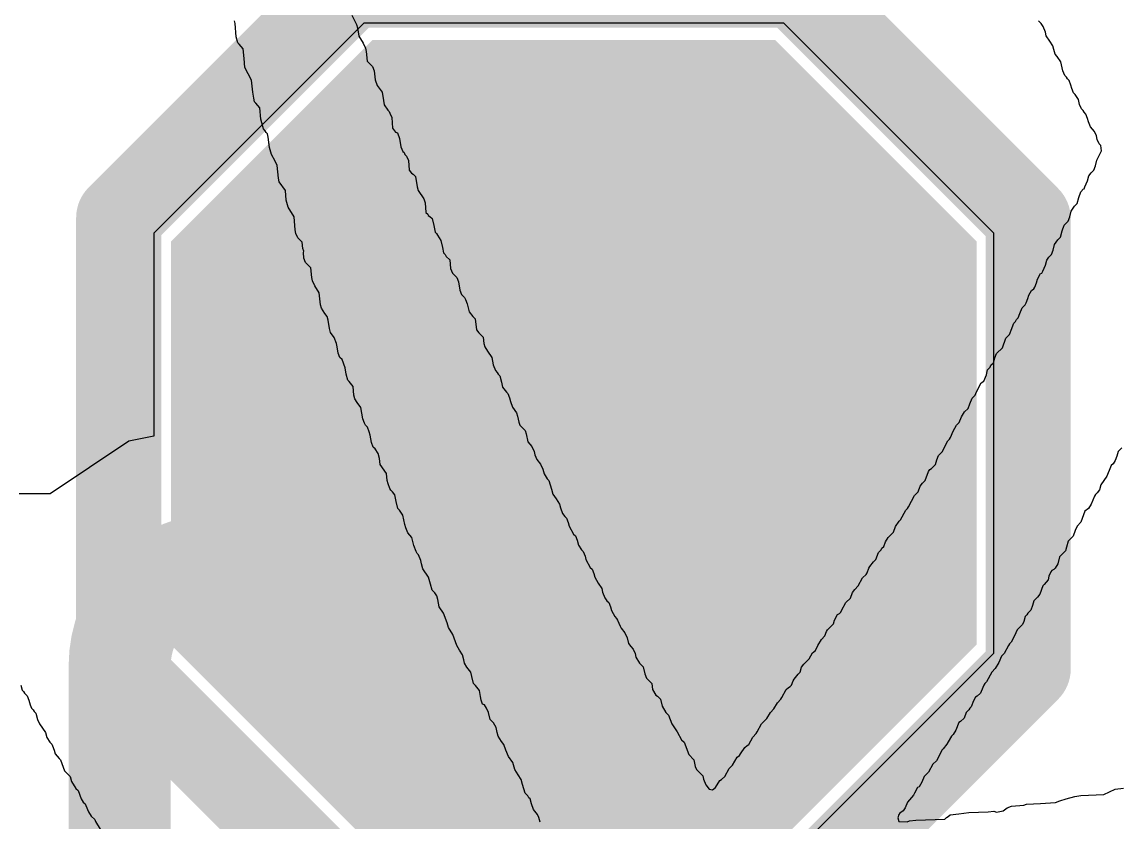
# Model space of a CAD drawing. Header units: inches. Extents: x -0.2 to 17.4, y -0.2 to 2.6.
# Drawn here: x 1.021 to 1.0855, y 0.6477 to 0.6947 of the extents above; entities that cross this region are included whole.
import ezdxf

# ---------------------------------------------------------------- set-up
doc = ezdxf.new("R2010")
doc.units = ezdxf.units.IN
doc.header["$MEASUREMENT"] = 0
for name, color, linetype in [('Bottom Overlay', 54, 'Continuous'), ('Top Layer', 1, 'Continuous'), ('Top Overlay', 2, 'Continuous'), ('Top Paste', 8, 'Continuous'), ('Top Solder', 216, 'Continuous')]:
    doc.layers.add(name, color=color, linetype=linetype)

# ---------------------------------------------------------------- blocks, each defined once
blk = doc.blocks.new('T____________0_5___60')
at = {"layer": 'Top Layer'}
blk.add_hatch(color=1, dxfattribs=at).paths.add_polyline_path([(0.009843, 0.019685), (-0.009843, 0.019685), (-0.019685, 0.009843), (-0.019685, -0.009843), (-0.009843, -0.019685), (0.009843, -0.019685), (0.019685, -0.009843), (0.019685, 0.009843)])
at = {"layer": 'Top Paste'}
blk.add_hatch(color=8, dxfattribs=at).paths.add_polyline_path([(0.009843, 0.019685), (-0.009843, 0.019685), (-0.019685, 0.009843), (-0.019685, -0.009843), (-0.009843, -0.019685), (0.009843, -0.019685), (0.019685, -0.009843), (0.019685, 0.009843)])
at = {"layer": 'Top Solder'}
blk.add_hatch(color=216, dxfattribs=at).paths.add_polyline_path([(0.011843, 0.023685), (-0.011843, 0.023685), (-0.023685, 0.011843), (-0.023685, -0.011843), (-0.011843, -0.023685), (0.011843, -0.023685), (0.023685, -0.011843), (0.023685, 0.011843)])
at = {"layer": 'Top Overlay'}
for points in [[(-0.01321, 0.026752, 0.005, 0.005, 0), (-0.026845, 0.013117, 0.005, 0.005, 0)], [(-0.01321, 0.026752, 0.005, 0.005, 0), (0.013248, 0.026752, 0.005, 0.005, 0)], [(0.013248, 0.026752, 0.005, 0.005, 0), (0.026915, 0.013085, 0.005, 0.005, 0)], [(-0.026845, 0.013117, 0.005, 0.005, 0), (-0.026845, -0.013155, 0.005, 0.005, 0)], [(0.026915, 0.013085, 0.005, 0.005, 0), (0.026915, -0.012986, 0.005, 0.005, 0)], [(-0.026845, -0.013155, 0.005, 0.005, 0), (-0.013283, -0.026717, 0.005, 0.005, 0)], [(0.026915, -0.012986, 0.005, 0.005, 0), (0.013184, -0.026717, 0.005, 0.005, 0)], [(-0.013283, -0.026717, 0.005, 0.005, 0), (0.013184, -0.026717, 0.005, 0.005, 0)]]:
    blk.add_lwpolyline(points, format="xyseb", dxfattribs=at)
for points in [[(-0.01446, 0.026752, 0.0025, 0.0025, 1), (-0.01196, 0.026752, 0.0025, 0.0025, 1)], [(-0.01446, 0.026752, 0.0025, 0.0025, 1), (-0.01196, 0.026752, 0.0025, 0.0025, 1)], [(0.011998, 0.026752, 0.0025, 0.0025, 1), (0.014498, 0.026752, 0.0025, 0.0025, 1)], [(0.011998, 0.026752, 0.0025, 0.0025, 1), (0.014498, 0.026752, 0.0025, 0.0025, 1)], [(-0.028095, 0.013117, 0.0025, 0.0025, 1), (-0.025595, 0.013117, 0.0025, 0.0025, 1)], [(-0.028095, 0.013117, 0.0025, 0.0025, 1), (-0.025595, 0.013117, 0.0025, 0.0025, 1)], [(0.025665, 0.013085, 0.0025, 0.0025, 1), (0.028165, 0.013085, 0.0025, 0.0025, 1)], [(0.025665, 0.013085, 0.0025, 0.0025, 1), (0.028165, 0.013085, 0.0025, 0.0025, 1)], [(-0.028095, -0.013155, 0.0025, 0.0025, 1), (-0.025595, -0.013155, 0.0025, 0.0025, 1)], [(-0.028095, -0.013155, 0.0025, 0.0025, 1), (-0.025595, -0.013155, 0.0025, 0.0025, 1)], [(0.025665, -0.012986, 0.0025, 0.0025, 1), (0.028165, -0.012986, 0.0025, 0.0025, 1)], [(0.025665, -0.012986, 0.0025, 0.0025, 1), (0.028165, -0.012986, 0.0025, 0.0025, 1)], [(-0.014533, -0.026717, 0.0025, 0.0025, 1), (-0.012033, -0.026717, 0.0025, 0.0025, 1)], [(-0.014533, -0.026717, 0.0025, 0.0025, 1), (-0.012033, -0.026717, 0.0025, 0.0025, 1)], [(0.011934, -0.026717, 0.0025, 0.0025, 1), (0.014434, -0.026717, 0.0025, 0.0025, 1)], [(0.011934, -0.026717, 0.0025, 0.0025, 1), (0.014434, -0.026717, 0.0025, 0.0025, 1)]]:
    blk.add_lwpolyline(points, format="xyseb", close=True, dxfattribs=at)

msp = doc.modelspace()

# ---------------------------------------------------------------- linework, layer by layer
at = {"layer": 'Bottom Overlay'}
for p, q in [((1.033562, 0.694658), (1.033511, 0.694813)), ((1.033614, 0.693883), (1.033562, 0.694658)), ((1.040406, 0.695149), (1.04069, 0.694607)), ((1.04069, 0.694607), (1.040741, 0.6944)), ((1.080925, 0.694658), (1.08077, 0.694813)), ((1.081054, 0.694477), (1.080925, 0.694658)), ((1.040741, 0.6944), (1.040819, 0.693909)), ((1.081183, 0.694142), (1.081054, 0.694477)), ((1.081235, 0.693935), (1.081183, 0.694142)), ((1.033717, 0.693522), (1.033614, 0.693883)), ((1.033795, 0.693445), (1.033717, 0.693522)), ((1.034027, 0.69316), (1.033795, 0.693445)), ((1.040819, 0.693909), (1.041077, 0.693496)), ((1.041077, 0.693496), (1.041206, 0.693212)), ((1.081441, 0.693625), (1.081235, 0.693935)), ((1.081622, 0.693341), (1.081441, 0.693625)), ((1.081674, 0.693135), (1.081622, 0.693341)), ((1.034079, 0.692592), (1.034027, 0.69316)), ((1.041206, 0.693212), (1.041258, 0.693005)), ((1.041258, 0.693005), (1.04131, 0.692437)), ((1.081751, 0.692851), (1.081674, 0.693135)), ((1.08188, 0.692721), (1.081751, 0.692851)), ((1.082087, 0.692411), (1.08188, 0.692721)), ((1.03413, 0.692076), (1.034079, 0.692592)), ((1.034518, 0.691327), (1.03413, 0.692076)), ((1.04131, 0.692437), (1.04162, 0.692127)), ((1.04162, 0.692127), (1.041723, 0.691869)), ((1.082216, 0.691869), (1.082087, 0.692411)), ((1.041723, 0.691869), (1.041775, 0.691353)), ((1.082319, 0.691611), (1.082216, 0.691869)), ((1.082423, 0.691508), (1.082319, 0.691611)), ((1.082474, 0.691404), (1.082423, 0.691508)), ((1.082577, 0.691301), (1.082474, 0.691404)), ((1.034595, 0.69063), (1.034518, 0.691327)), ((1.041775, 0.691353), (1.041904, 0.691017)), ((1.041904, 0.691017), (1.042188, 0.69063)), ((1.082681, 0.691043), (1.082577, 0.691301)), ((1.082732, 0.690836), (1.082681, 0.691043)), ((1.082836, 0.690578), (1.082732, 0.690836)), ((1.034647, 0.690268), (1.034595, 0.69063)), ((1.034699, 0.690061), (1.034647, 0.690268)), ((1.042188, 0.69063), (1.042265, 0.690139)), ((1.042265, 0.690139), (1.042317, 0.689881)), ((1.082939, 0.690475), (1.082836, 0.690578)), ((1.08312, 0.690191), (1.082939, 0.690475)), ((1.083197, 0.689906), (1.08312, 0.690191)), ((1.034776, 0.689984), (1.034699, 0.690061)), ((1.035008, 0.6897), (1.034776, 0.689984)), ((1.03506, 0.689028), (1.035008, 0.6897)), ((1.042317, 0.689881), (1.042523, 0.689571)), ((1.042523, 0.689571), (1.042601, 0.689493)), ((1.042601, 0.689493), (1.042653, 0.68939)), ((1.083301, 0.689648), (1.083197, 0.689906)), ((1.083404, 0.689545), (1.083301, 0.689648)), ((1.083455, 0.689442), (1.083404, 0.689545)), ((1.035112, 0.688822), (1.03506, 0.689028)), ((1.035215, 0.68846), (1.035112, 0.688822)), ((1.042653, 0.68939), (1.042756, 0.689132)), ((1.042756, 0.689132), (1.042808, 0.688512)), ((1.083559, 0.689338), (1.083455, 0.689442)), ((1.083662, 0.68908), (1.083559, 0.689338)), ((1.083714, 0.688874), (1.083662, 0.68908)), ((1.083843, 0.688589), (1.083714, 0.688874)), ((1.035318, 0.688357), (1.035215, 0.68846)), ((1.03537, 0.688254), (1.035318, 0.688357)), ((1.035448, 0.688176), (1.03537, 0.688254)), ((1.035499, 0.68797), (1.035448, 0.688176)), ((1.042808, 0.688512), (1.042988, 0.68828)), ((1.042988, 0.68828), (1.043092, 0.688228)), ((1.043092, 0.688228), (1.043221, 0.687892)), ((1.084075, 0.688305), (1.083843, 0.688589)), ((1.084179, 0.688047), (1.084075, 0.688305)), ((1.035577, 0.687376), (1.035499, 0.68797)), ((1.043221, 0.687892), (1.043298, 0.687401)), ((1.08423, 0.68784), (1.084179, 0.688047)), ((1.084334, 0.687582), (1.08423, 0.68784)), ((1.084437, 0.687479), (1.084334, 0.687582)), ((1.03568, 0.686963), (1.035577, 0.687376)), ((1.035912, 0.686575), (1.03568, 0.686963)), ((1.043298, 0.687401), (1.043402, 0.687143)), ((1.043402, 0.687143), (1.043479, 0.687066)), ((1.043479, 0.687066), (1.043531, 0.686963)), ((1.043531, 0.686963), (1.043634, 0.686859)), ((1.084204, 0.686627), (1.084488, 0.687169)), ((1.084488, 0.687169), (1.084437, 0.687479)), ((1.036016, 0.686317), (1.035912, 0.686575)), ((1.036093, 0.685568), (1.036016, 0.686317)), ((1.043634, 0.686859), (1.043737, 0.686601)), ((1.043737, 0.686601), (1.043789, 0.686033)), ((1.084024, 0.686033), (1.084127, 0.686291)), ((1.084127, 0.686291), (1.084204, 0.686627)), ((1.043789, 0.686033), (1.043918, 0.685852)), ((1.043918, 0.685852), (1.044021, 0.6858)), ((1.044021, 0.6858), (1.04415, 0.685671)), ((1.04415, 0.685671), (1.044254, 0.685052)), ((1.083662, 0.685413), (1.08374, 0.685697)), ((1.08374, 0.685697), (1.083869, 0.685878)), ((1.083869, 0.685878), (1.084024, 0.686033)), ((1.036145, 0.685361), (1.036093, 0.685568)), ((1.036506, 0.684845), (1.036145, 0.685361)), ((1.044254, 0.685052), (1.044305, 0.684845)), ((1.083378, 0.684922), (1.083455, 0.684948)), ((1.083455, 0.684948), (1.083507, 0.685052)), ((1.083507, 0.685052), (1.083662, 0.685413)), ((1.036558, 0.684277), (1.036506, 0.684845)), ((1.044305, 0.684845), (1.044641, 0.684354)), ((1.044641, 0.684354), (1.044719, 0.684122)), ((1.083042, 0.68407), (1.083146, 0.684432)), ((1.083146, 0.684432), (1.083275, 0.684767)), ((1.083275, 0.684767), (1.083352, 0.684845)), ((1.083352, 0.684845), (1.083378, 0.684922)), ((1.036661, 0.683863), (1.036558, 0.684277)), ((1.037023, 0.683295), (1.036661, 0.683863)), ((1.044719, 0.684122), (1.04477, 0.683554)), ((1.082707, 0.683631), (1.082887, 0.683915)), ((1.082887, 0.683915), (1.083042, 0.68407)), ((1.037074, 0.682521), (1.037023, 0.683295)), ((1.04477, 0.683554), (1.044874, 0.68345)), ((1.044874, 0.68345), (1.044899, 0.683373)), ((1.044899, 0.683373), (1.045003, 0.683321)), ((1.045003, 0.683321), (1.045132, 0.683192)), ((1.045132, 0.683192), (1.045235, 0.682779)), ((1.082293, 0.682805), (1.082526, 0.683037)), ((1.082526, 0.683037), (1.082629, 0.683295)), ((1.082629, 0.683295), (1.082707, 0.683631)), ((1.037126, 0.682314), (1.037074, 0.682521)), ((1.045235, 0.682779), (1.045313, 0.682392)), ((1.045313, 0.682392), (1.04539, 0.682314)), ((1.082061, 0.682107), (1.082164, 0.682469)), ((1.082164, 0.682469), (1.082293, 0.682805)), ((1.037229, 0.682056), (1.037126, 0.682314)), ((1.037488, 0.681797), (1.037229, 0.682056)), ((1.037539, 0.681436), (1.037488, 0.681797)), ((1.04539, 0.682314), (1.045442, 0.682211)), ((1.045442, 0.682211), (1.045648, 0.681901)), ((1.045648, 0.681901), (1.045751, 0.681488)), ((1.081725, 0.681668), (1.081906, 0.681952)), ((1.081906, 0.681952), (1.082061, 0.682107)), ((1.037591, 0.681281), (1.037539, 0.681436)), ((1.037565, 0.681204), (1.037591, 0.681281)), ((1.037591, 0.680868), (1.037565, 0.681204)), ((1.045751, 0.681488), (1.045803, 0.681178)), ((1.045803, 0.681178), (1.045907, 0.681075)), ((1.045907, 0.681075), (1.045958, 0.680971)), ((1.08139, 0.68092), (1.081544, 0.681075)), ((1.081544, 0.681075), (1.081648, 0.681333)), ((1.081648, 0.681333), (1.081725, 0.681668)), ((1.037694, 0.68061), (1.037591, 0.680868)), ((1.038004, 0.6803), (1.037694, 0.68061)), ((1.045958, 0.680971), (1.046165, 0.680765)), ((1.046165, 0.680765), (1.046216, 0.680248)), ((1.081028, 0.680093), (1.081183, 0.680455)), ((1.081183, 0.680455), (1.08126, 0.680739)), ((1.08126, 0.680739), (1.08139, 0.68092)), ((1.038056, 0.679732), (1.038004, 0.6803)), ((1.046216, 0.680248), (1.04632, 0.67999)), ((1.04632, 0.67999), (1.046578, 0.679732)), ((1.080718, 0.679628), (1.080899, 0.679964)), ((1.080899, 0.679964), (1.080976, 0.67999)), ((1.080976, 0.67999), (1.081028, 0.680093)), ((1.038107, 0.679525), (1.038056, 0.679732)), ((1.038237, 0.679241), (1.038107, 0.679525)), ((1.038495, 0.678828), (1.038237, 0.679241)), ((1.046578, 0.679732), (1.046681, 0.679473)), ((1.046681, 0.679473), (1.046759, 0.678983)), ((1.080512, 0.67906), (1.080563, 0.679163)), ((1.080563, 0.679163), (1.080666, 0.679422)), ((1.080666, 0.679422), (1.080718, 0.679628)), ((1.038572, 0.67813), (1.038495, 0.678828)), ((1.046759, 0.678983), (1.046862, 0.678724)), ((1.046862, 0.678724), (1.047043, 0.678544)), ((1.047043, 0.678544), (1.047094, 0.67844)), ((1.080047, 0.678234), (1.08015, 0.678492)), ((1.08015, 0.678492), (1.080202, 0.678699)), ((1.080202, 0.678699), (1.080357, 0.678957)), ((1.080357, 0.678957), (1.080512, 0.67906)), ((1.038624, 0.677924), (1.038572, 0.67813)), ((1.03883, 0.677614), (1.038624, 0.677924)), ((1.047094, 0.67844), (1.047198, 0.678182)), ((1.047198, 0.678182), (1.047301, 0.677717)), ((1.079685, 0.677614), (1.079814, 0.67795)), ((1.079814, 0.67795), (1.079995, 0.67813)), ((1.079995, 0.67813), (1.080047, 0.678234)), ((1.03896, 0.677433), (1.03883, 0.677614)), ((1.039011, 0.677227), (1.03896, 0.677433)), ((1.039089, 0.676736), (1.039011, 0.677227)), ((1.047301, 0.677717), (1.047533, 0.677433)), ((1.047533, 0.677433), (1.047663, 0.677304)), ((1.047663, 0.677304), (1.04774, 0.676658)), ((1.079427, 0.677149), (1.079479, 0.677252)), ((1.079479, 0.677252), (1.079582, 0.677356)), ((1.079582, 0.677356), (1.079685, 0.677614)), ((1.039166, 0.676504), (1.039089, 0.676736)), ((1.04774, 0.676658), (1.047869, 0.676478)), ((1.079117, 0.676478), (1.079169, 0.676633)), ((1.079169, 0.676633), (1.079324, 0.677046)), ((1.079324, 0.677046), (1.079427, 0.677149)), ((1.039373, 0.676194), (1.039166, 0.676504)), ((1.039502, 0.675858), (1.039373, 0.676194)), ((1.047869, 0.676478), (1.048127, 0.676219)), ((1.048127, 0.676219), (1.048179, 0.675858)), ((1.078652, 0.6756), (1.078859, 0.676168)), ((1.078859, 0.676168), (1.079065, 0.676374)), ((1.079065, 0.676374), (1.079117, 0.676478)), ((1.039554, 0.675651), (1.039502, 0.675858)), ((1.039605, 0.67529), (1.039554, 0.675651)), ((1.039709, 0.675032), (1.039605, 0.67529)), ((1.048179, 0.675858), (1.048231, 0.675651)), ((1.048231, 0.675651), (1.048386, 0.675393)), ((1.048386, 0.675393), (1.048644, 0.675032)), ((1.078213, 0.675006), (1.078316, 0.675264)), ((1.078316, 0.675264), (1.078652, 0.6756)), ((1.039838, 0.674902), (1.039709, 0.675032)), ((1.040018, 0.674412), (1.039838, 0.674902)), ((1.048644, 0.675032), (1.048721, 0.674593)), ((1.077981, 0.674567), (1.078136, 0.674722)), ((1.078136, 0.674722), (1.078213, 0.675006)), ((1.04007, 0.67405), (1.040018, 0.674412)), ((1.040173, 0.673689), (1.04007, 0.67405)), ((1.048721, 0.674593), (1.04885, 0.674257)), ((1.04885, 0.674257), (1.048954, 0.674153)), ((1.048954, 0.674153), (1.049005, 0.67405)), ((1.049005, 0.67405), (1.049109, 0.673947)), ((1.077568, 0.673637), (1.077722, 0.673998)), ((1.077722, 0.673998), (1.077774, 0.674308)), ((1.077774, 0.674308), (1.077929, 0.674463)), ((1.077929, 0.674463), (1.077981, 0.674567)), ((1.040251, 0.673611), (1.040173, 0.673689)), ((1.040483, 0.673327), (1.040251, 0.673611)), ((1.040535, 0.672811), (1.040483, 0.673327)), ((1.049109, 0.673947), (1.049212, 0.673585)), ((1.049212, 0.673585), (1.049264, 0.673275)), ((1.077206, 0.673172), (1.077413, 0.673534)), ((1.077413, 0.673534), (1.077568, 0.673637)), ((1.040587, 0.672604), (1.040535, 0.672811)), ((1.049264, 0.673275), (1.049496, 0.672991)), ((1.049496, 0.672991), (1.049574, 0.672914)), ((1.049574, 0.672914), (1.049677, 0.672656)), ((1.07687, 0.67263), (1.077051, 0.672811)), ((1.077051, 0.672811), (1.077103, 0.672914)), ((1.077103, 0.672914), (1.077206, 0.673172)), ((1.040716, 0.672372), (1.040587, 0.672604)), ((1.040948, 0.672087), (1.040716, 0.672372)), ((1.041051, 0.671416), (1.040948, 0.672087)), ((1.049677, 0.672656), (1.049729, 0.672449)), ((1.049729, 0.672449), (1.049858, 0.672113)), ((1.049858, 0.672113), (1.05009, 0.671778)), ((1.076431, 0.671829), (1.076638, 0.672036)), ((1.076638, 0.672036), (1.076741, 0.672294)), ((1.076741, 0.672294), (1.07687, 0.67263)), ((1.041155, 0.671158), (1.041051, 0.671416)), ((1.05009, 0.671778), (1.050142, 0.671571)), ((1.050142, 0.671571), (1.050219, 0.671235)), ((1.076121, 0.671209), (1.07625, 0.671545)), ((1.07625, 0.671545), (1.076431, 0.671829)), ((1.041206, 0.671054), (1.041155, 0.671158)), ((1.041335, 0.670925), (1.041206, 0.671054)), ((1.041439, 0.670667), (1.041335, 0.670925)), ((1.050219, 0.671235), (1.050297, 0.671054)), ((1.050297, 0.671054), (1.050607, 0.670745)), ((1.050607, 0.670745), (1.050658, 0.670538)), ((1.07576, 0.670693), (1.075966, 0.671054)), ((1.075966, 0.671054), (1.076121, 0.671209)), ((1.041491, 0.670461), (1.041439, 0.670667)), ((1.041568, 0.670022), (1.041491, 0.670461)), ((1.050658, 0.670538), (1.050761, 0.670073)), ((1.075243, 0.669763), (1.07545, 0.670125)), ((1.07545, 0.670125), (1.075553, 0.670228)), ((1.075553, 0.670228), (1.075605, 0.670331)), ((1.075605, 0.670331), (1.07576, 0.670693)), ((1.041671, 0.669763), (1.041568, 0.670022)), ((1.041775, 0.66966), (1.041671, 0.669763)), ((1.041955, 0.669376), (1.041775, 0.66966)), ((1.050761, 0.670073), (1.050994, 0.669789)), ((1.050994, 0.669789), (1.051123, 0.669505)), ((1.051123, 0.669505), (1.051175, 0.669298)), ((1.074908, 0.669273), (1.07514, 0.669505)), ((1.07514, 0.669505), (1.075243, 0.669763)), ((1.08547, 0.669505), (1.085392, 0.669221)), ((1.085676, 0.669712), (1.08547, 0.669505)), ((1.042033, 0.669092), (1.041955, 0.669376)), ((1.042084, 0.66873), (1.042033, 0.669092)), ((1.051175, 0.669298), (1.051278, 0.66904)), ((1.051278, 0.66904), (1.05151, 0.668756)), ((1.074727, 0.66873), (1.074804, 0.669014)), ((1.074804, 0.669014), (1.074908, 0.669273)), ((1.085289, 0.668963), (1.08516, 0.668782)), ((1.085392, 0.669221), (1.085289, 0.668963)), ((1.042446, 0.668214), (1.042084, 0.66873)), ((1.042498, 0.667801), (1.042446, 0.668214)), ((1.05151, 0.668756), (1.05164, 0.668472)), ((1.05164, 0.668472), (1.051717, 0.668188)), ((1.051717, 0.668188), (1.051898, 0.667904)), ((1.074107, 0.667801), (1.074314, 0.668317)), ((1.074314, 0.668317), (1.074391, 0.668446)), ((1.074391, 0.668446), (1.074494, 0.668498)), ((1.074494, 0.668498), (1.074727, 0.66873)), ((1.085005, 0.668575), (1.084798, 0.668059)), ((1.085057, 0.668679), (1.085005, 0.668575)), ((1.08516, 0.668782), (1.085057, 0.668679)), ((1.042549, 0.667594), (1.042498, 0.667801)), ((1.042653, 0.667336), (1.042549, 0.667594)), ((1.051898, 0.667904), (1.052001, 0.667801)), ((1.052001, 0.667801), (1.052156, 0.667284)), ((1.073823, 0.667465), (1.073952, 0.667646)), ((1.073952, 0.667646), (1.074107, 0.667801)), ((1.084437, 0.667542), (1.084359, 0.667258)), ((1.084798, 0.668059), (1.084437, 0.667542)), ((1.042704, 0.667232), (1.042653, 0.667336)), ((1.042808, 0.667129), (1.042704, 0.667232)), ((1.042937, 0.666948), (1.042808, 0.667129)), ((1.043014, 0.666561), (1.042937, 0.666948)), ((1.052156, 0.667284), (1.052234, 0.667)), ((1.052234, 0.667), (1.052414, 0.666716)), ((1.073126, 0.666251), (1.073487, 0.666922)), ((1.073487, 0.666922), (1.073694, 0.667129)), ((1.073694, 0.667129), (1.073823, 0.667465)), ((1.084127, 0.666974), (1.084075, 0.666871)), ((1.08423, 0.667077), (1.084127, 0.666974)), ((1.084359, 0.667258), (1.08423, 0.667077)), ((1.043117, 0.666148), (1.043014, 0.666561)), ((1.052414, 0.666716), (1.052621, 0.666406)), ((1.052621, 0.666406), (1.052672, 0.666199)), ((1.073074, 0.666148), (1.073126, 0.666251)), ((1.083869, 0.666406), (1.083714, 0.666148)), ((1.084075, 0.666871), (1.083869, 0.666406)), ((1.043221, 0.666045), (1.043117, 0.666148)), ((1.043402, 0.66576), (1.043221, 0.666045)), ((1.043531, 0.665218), (1.043402, 0.66576)), ((1.052672, 0.666199), (1.052802, 0.665864)), ((1.052802, 0.665864), (1.052931, 0.665683)), ((1.052931, 0.665683), (1.053034, 0.66558)), ((1.072661, 0.665476), (1.072971, 0.666045)), ((1.072971, 0.666045), (1.073074, 0.666148)), ((1.083507, 0.665993), (1.083275, 0.665347)), ((1.083714, 0.666148), (1.083507, 0.665993)), ((1.043582, 0.665011), (1.043531, 0.665218)), ((1.043711, 0.664727), (1.043582, 0.665011)), ((1.053034, 0.66558), (1.053137, 0.665321)), ((1.053137, 0.665321), (1.053189, 0.665115)), ((1.053189, 0.665115), (1.053447, 0.66465)), ((1.072248, 0.664753), (1.072377, 0.665089)), ((1.072377, 0.665089), (1.072583, 0.665399)), ((1.072583, 0.665399), (1.072661, 0.665476)), ((1.083042, 0.665115), (1.082939, 0.664857)), ((1.083275, 0.665347), (1.083042, 0.665115)), ((1.043944, 0.664443), (1.043711, 0.664727)), ((1.044047, 0.663979), (1.043944, 0.664443)), ((1.053447, 0.66465), (1.053551, 0.664547)), ((1.053551, 0.664547), (1.053654, 0.664288)), ((1.071783, 0.664185), (1.071938, 0.664443)), ((1.071938, 0.664443), (1.072248, 0.664753)), ((1.08281, 0.664521), (1.082526, 0.664237)), ((1.082939, 0.664857), (1.08281, 0.664521)), ((1.044202, 0.663617), (1.044047, 0.663979)), ((1.053654, 0.664288), (1.053731, 0.664004)), ((1.053731, 0.664004), (1.053912, 0.66372)), ((1.053912, 0.66372), (1.054015, 0.663617)), ((1.07137, 0.663565), (1.071524, 0.66372)), ((1.071524, 0.66372), (1.071576, 0.663824)), ((1.071576, 0.663824), (1.071679, 0.663927)), ((1.071679, 0.663927), (1.071783, 0.664185)), ((1.082371, 0.663669), (1.082009, 0.663307)), ((1.082423, 0.663875), (1.082371, 0.663669)), ((1.082526, 0.664237), (1.082423, 0.663875)), ((1.044254, 0.663514), (1.044202, 0.663617)), ((1.044331, 0.663436), (1.044254, 0.663514)), ((1.04446, 0.6631), (1.044331, 0.663436)), ((1.044512, 0.662894), (1.04446, 0.6631)), ((1.054015, 0.663617), (1.054119, 0.663359)), ((1.054119, 0.663359), (1.05417, 0.663152)), ((1.05417, 0.663152), (1.054429, 0.662687)), ((1.070853, 0.662739), (1.071085, 0.663023)), ((1.071085, 0.663023), (1.071215, 0.663152)), ((1.071215, 0.663152), (1.07137, 0.663565)), ((1.082009, 0.663307), (1.081906, 0.662894)), ((1.044589, 0.66261), (1.044512, 0.662894)), ((1.044925, 0.662119), (1.044589, 0.66261)), ((1.054429, 0.662687), (1.054532, 0.662584)), ((1.054532, 0.662584), (1.054635, 0.662326)), ((1.070647, 0.662274), (1.070698, 0.662377)), ((1.070698, 0.662377), (1.070801, 0.662636)), ((1.070801, 0.662636), (1.070853, 0.662739)), ((1.081493, 0.662429), (1.08139, 0.662171)), ((1.08157, 0.662506), (1.081493, 0.662429)), ((1.081674, 0.662558), (1.08157, 0.662506)), ((1.081751, 0.662636), (1.081674, 0.662558)), ((1.081906, 0.662894), (1.081751, 0.662636)), ((1.045028, 0.661706), (1.044925, 0.662119)), ((1.054635, 0.662326), (1.054687, 0.662119)), ((1.054687, 0.662119), (1.054893, 0.661758)), ((1.054893, 0.661758), (1.0551, 0.661448)), ((1.070182, 0.661603), (1.07044, 0.662068)), ((1.07044, 0.662068), (1.070647, 0.662274)), ((1.081338, 0.661964), (1.081106, 0.66168)), ((1.08139, 0.662171), (1.081338, 0.661964)), ((1.045132, 0.661344), (1.045028, 0.661706)), ((1.045287, 0.661189), (1.045132, 0.661344)), ((1.045416, 0.661009), (1.045287, 0.661189)), ((1.0551, 0.661448), (1.055152, 0.661241)), ((1.055152, 0.661241), (1.055281, 0.660905)), ((1.069717, 0.66088), (1.069846, 0.661215)), ((1.069846, 0.661215), (1.069975, 0.661396)), ((1.069975, 0.661396), (1.070182, 0.661603)), ((1.080847, 0.661112), (1.080718, 0.660931)), ((1.081028, 0.661603), (1.080847, 0.661112)), ((1.081106, 0.66168), (1.081028, 0.661603)), ((1.045467, 0.660802), (1.045416, 0.661009)), ((1.045545, 0.660363), (1.045467, 0.660802)), ((1.055281, 0.660905), (1.05541, 0.660725)), ((1.05541, 0.660725), (1.055513, 0.660621)), ((1.055513, 0.660621), (1.055616, 0.660363)), ((1.0692, 0.660157), (1.069459, 0.660621)), ((1.069459, 0.660621), (1.069717, 0.66088)), ((1.080434, 0.660441), (1.080331, 0.660182)), ((1.080512, 0.660725), (1.080434, 0.660441)), ((1.080718, 0.660931), (1.080512, 0.660725)), ((1.045803, 0.660002), (1.045545, 0.660363)), ((1.04601, 0.659433), (1.045803, 0.660002)), ((1.055616, 0.660363), (1.055668, 0.660157)), ((1.055668, 0.660157), (1.055875, 0.659795)), ((1.055875, 0.659795), (1.055978, 0.659692)), ((1.068787, 0.659588), (1.068968, 0.659924)), ((1.068968, 0.659924), (1.069071, 0.659976)), ((1.069071, 0.659976), (1.069149, 0.660053)), ((1.069149, 0.660053), (1.0692, 0.660157)), ((1.079995, 0.659795), (1.079918, 0.659511)), ((1.080098, 0.659898), (1.079995, 0.659795)), ((1.08015, 0.660002), (1.080098, 0.659898)), ((1.080331, 0.660182), (1.08015, 0.660002)), ((1.046087, 0.659149), (1.04601, 0.659433)), ((1.046345, 0.658736), (1.046087, 0.659149)), ((1.055978, 0.659692), (1.05603, 0.659588)), ((1.05603, 0.659588), (1.056185, 0.659227)), ((1.056185, 0.659227), (1.056236, 0.659123)), ((1.068374, 0.65902), (1.068736, 0.659382)), ((1.068736, 0.659382), (1.068787, 0.659588)), ((1.07984, 0.65933), (1.07953, 0.65902)), ((1.079918, 0.659511), (1.07984, 0.65933)), ((1.046578, 0.658091), (1.046345, 0.658736)), ((1.056236, 0.659123), (1.056469, 0.658839)), ((1.056469, 0.658839), (1.056598, 0.658555)), ((1.056598, 0.658555), (1.056675, 0.65822)), ((1.068012, 0.658452), (1.068219, 0.658659)), ((1.068219, 0.658659), (1.068322, 0.658917)), ((1.068322, 0.658917), (1.068374, 0.65902)), ((1.079375, 0.658659), (1.079169, 0.658297)), ((1.07953, 0.65902), (1.079375, 0.658659)), ((1.046733, 0.657832), (1.046578, 0.658091)), ((1.056675, 0.65822), (1.056804, 0.658039)), ((1.056804, 0.658039), (1.056959, 0.657884)), ((1.056959, 0.657884), (1.057063, 0.657626)), ((1.067677, 0.657806), (1.067806, 0.658091)), ((1.067806, 0.658091), (1.068012, 0.658452)), ((1.079014, 0.658091), (1.078755, 0.657626)), ((1.079065, 0.658194), (1.079014, 0.658091)), ((1.079169, 0.658297), (1.079065, 0.658194)), ((1.046914, 0.657548), (1.046733, 0.657832)), ((1.046991, 0.657264), (1.046914, 0.657548)), ((1.047043, 0.657057), (1.046991, 0.657264)), ((1.057063, 0.657626), (1.057114, 0.657419)), ((1.057114, 0.657419), (1.057321, 0.657057)), ((1.066979, 0.657006), (1.067289, 0.657316)), ((1.067289, 0.657316), (1.067496, 0.657677)), ((1.067496, 0.657677), (1.067677, 0.657806)), ((1.078601, 0.657471), (1.078445, 0.657109)), ((1.078755, 0.657626), (1.078601, 0.657471)), ((1.047172, 0.656825), (1.047043, 0.657057)), ((1.047404, 0.656541), (1.047172, 0.656825)), ((1.057321, 0.657057), (1.057528, 0.656851)), ((1.057528, 0.656851), (1.057631, 0.656438)), ((1.066773, 0.656541), (1.06685, 0.656825)), ((1.06685, 0.656825), (1.066979, 0.657006)), ((1.078239, 0.656748), (1.078032, 0.656541)), ((1.078445, 0.657109), (1.078239, 0.656748)), ((1.047456, 0.656283), (1.047404, 0.656541)), ((1.047559, 0.65587), (1.047456, 0.656283)), ((1.057631, 0.656438), (1.057734, 0.65618)), ((1.057734, 0.65618), (1.058044, 0.65587)), ((1.066256, 0.655766), (1.06636, 0.656025)), ((1.06636, 0.656025), (1.066411, 0.656128)), ((1.066411, 0.656128), (1.066644, 0.656412)), ((1.066644, 0.656412), (1.066773, 0.656541)), ((1.077722, 0.655973), (1.077619, 0.65587)), ((1.078032, 0.656541), (1.077722, 0.655973)), ((1.02096, 0.655766), (1.021037, 0.655482)), ((1.021037, 0.655482), (1.021115, 0.655405)), ((1.021115, 0.655405), (1.021167, 0.655301)), ((1.021167, 0.655301), (1.021321, 0.655146)), ((1.047688, 0.65574), (1.047559, 0.65587)), ((1.047921, 0.655456), (1.047688, 0.65574)), ((1.047972, 0.655095), (1.047921, 0.655456)), ((1.058044, 0.65587), (1.058096, 0.655508)), ((1.058096, 0.655508), (1.058277, 0.655172)), ((1.065688, 0.655043), (1.065946, 0.655508)), ((1.065946, 0.655508), (1.066075, 0.655637)), ((1.066075, 0.655637), (1.066179, 0.655689)), ((1.066179, 0.655689), (1.066256, 0.655766)), ((1.077361, 0.655301), (1.07718, 0.655121)), ((1.077413, 0.655405), (1.077361, 0.655301)), ((1.077568, 0.655766), (1.077413, 0.655405)), ((1.077619, 0.65587), (1.077568, 0.655766)), ((1.021321, 0.655146), (1.021425, 0.654888)), ((1.021425, 0.654888), (1.021502, 0.654604)), ((1.048024, 0.654888), (1.047972, 0.655095)), ((1.048102, 0.654656), (1.048024, 0.654888)), ((1.048205, 0.654604), (1.048102, 0.654656)), ((1.058277, 0.655172), (1.05838, 0.655121)), ((1.05838, 0.655121), (1.058561, 0.65494)), ((1.058561, 0.65494), (1.058664, 0.654527)), ((1.065223, 0.654372), (1.06543, 0.654733)), ((1.06543, 0.654733), (1.065637, 0.65494)), ((1.065637, 0.65494), (1.065688, 0.655043)), ((1.076948, 0.654837), (1.076819, 0.654501)), ((1.077077, 0.655069), (1.076948, 0.654837)), ((1.07718, 0.655121), (1.077077, 0.655069)), ((1.021502, 0.654604), (1.02158, 0.654423)), ((1.02158, 0.654423), (1.021683, 0.65432)), ((1.021683, 0.65432), (1.021735, 0.654217)), ((1.021735, 0.654217), (1.021838, 0.654114)), ((1.021838, 0.654114), (1.021941, 0.653752)), ((1.048334, 0.654423), (1.048205, 0.654604)), ((1.048437, 0.654165), (1.048334, 0.654423)), ((1.048541, 0.653752), (1.048437, 0.654165)), ((1.058664, 0.654527), (1.058871, 0.654165)), ((1.058871, 0.654165), (1.059025, 0.65401)), ((1.059025, 0.65401), (1.059232, 0.653494)), ((1.06481, 0.653804), (1.065017, 0.654165)), ((1.065017, 0.654165), (1.065223, 0.654372)), ((1.076534, 0.654165), (1.076405, 0.653829)), ((1.07669, 0.65432), (1.076534, 0.654165)), ((1.076741, 0.654423), (1.07669, 0.65432)), ((1.076819, 0.654501), (1.076741, 0.654423)), ((1.021941, 0.653752), (1.022045, 0.653494)), ((1.022045, 0.653494), (1.022406, 0.652977)), ((1.048747, 0.653545), (1.048541, 0.653752)), ((1.048902, 0.653287), (1.048747, 0.653545)), ((1.059232, 0.653494), (1.059542, 0.653029)), ((1.064242, 0.653029), (1.0645, 0.653494)), ((1.0645, 0.653494), (1.06481, 0.653804)), ((1.076096, 0.653571), (1.075915, 0.653132)), ((1.076199, 0.653623), (1.076096, 0.653571)), ((1.076405, 0.653829), (1.076199, 0.653623)), ((1.022406, 0.652977), (1.022484, 0.652693)), ((1.022484, 0.652693), (1.022664, 0.652409)), ((1.048954, 0.652977), (1.048902, 0.653287)), ((1.049005, 0.652771), (1.048954, 0.652977)), ((1.049212, 0.652461), (1.049005, 0.652771)), ((1.059542, 0.653029), (1.0598, 0.652564)), ((1.063751, 0.65228), (1.063984, 0.652719)), ((1.063984, 0.652719), (1.06419, 0.652926)), ((1.06419, 0.652926), (1.064242, 0.653029)), ((1.075657, 0.652771), (1.075605, 0.652667)), ((1.07576, 0.652874), (1.075657, 0.652771)), ((1.075915, 0.653132), (1.07576, 0.652874)), ((1.022664, 0.652409), (1.022768, 0.652306)), ((1.022768, 0.652306), (1.022819, 0.652203)), ((1.022819, 0.652203), (1.022922, 0.651944)), ((1.049341, 0.65228), (1.049212, 0.652461)), ((1.04947, 0.651944), (1.049341, 0.65228)), ((1.0598, 0.652564), (1.059955, 0.652409)), ((1.059955, 0.652409), (1.060213, 0.651686)), ((1.063261, 0.651738), (1.063519, 0.652099)), ((1.063519, 0.652099), (1.063648, 0.652228)), ((1.063648, 0.652228), (1.063751, 0.65228)), ((1.075398, 0.652306), (1.075166, 0.652022)), ((1.075605, 0.652667), (1.075398, 0.652306)), ((1.022922, 0.651944), (1.022974, 0.651738)), ((1.022974, 0.651738), (1.023207, 0.651454)), ((1.023207, 0.651454), (1.023284, 0.651376)), ((1.049625, 0.651583), (1.04947, 0.651944)), ((1.049883, 0.651221), (1.049625, 0.651583)), ((1.060213, 0.651686), (1.060523, 0.651376)), ((1.062796, 0.651066), (1.063054, 0.651531)), ((1.063054, 0.651531), (1.063209, 0.651634)), ((1.063209, 0.651634), (1.063261, 0.651738)), ((1.074985, 0.651686), (1.074778, 0.651324)), ((1.075088, 0.651944), (1.074985, 0.651686)), ((1.075166, 0.652022), (1.075088, 0.651944)), ((1.023284, 0.651376), (1.023516, 0.65073)), ((1.049987, 0.650808), (1.049883, 0.651221)), ((1.050193, 0.650498), (1.049987, 0.650808)), ((1.060523, 0.651376), (1.060601, 0.650989)), ((1.060601, 0.650989), (1.060678, 0.650808)), ((1.060678, 0.650808), (1.06104, 0.650446)), ((1.062331, 0.650395), (1.062589, 0.65086)), ((1.062589, 0.65086), (1.062796, 0.651066)), ((1.074572, 0.651118), (1.074314, 0.650653)), ((1.074778, 0.651324), (1.074572, 0.651118)), ((1.023516, 0.65073), (1.023852, 0.650395)), ((1.023852, 0.650395), (1.02393, 0.650111)), ((1.02393, 0.650111), (1.024188, 0.649698)), ((1.050374, 0.650214), (1.050193, 0.650498)), ((1.050452, 0.64993), (1.050374, 0.650214)), ((1.06104, 0.650446), (1.061091, 0.65024)), ((1.061091, 0.65024), (1.06122, 0.649904)), ((1.061789, 0.649749), (1.062047, 0.650162)), ((1.062047, 0.650162), (1.06215, 0.650214)), ((1.06215, 0.650214), (1.062331, 0.650395)), ((1.074055, 0.650395), (1.073926, 0.650059)), ((1.074314, 0.650653), (1.074055, 0.650395)), ((1.024188, 0.649698), (1.024317, 0.649568)), ((1.024317, 0.649568), (1.024498, 0.649078)), ((1.050607, 0.649413), (1.050452, 0.64993)), ((1.06122, 0.649904), (1.061427, 0.649646)), ((1.061427, 0.649646), (1.061608, 0.64962)), ((1.061608, 0.64962), (1.061789, 0.649749)), ((1.073668, 0.649749), (1.073487, 0.649413)), ((1.073771, 0.649801), (1.073668, 0.649749)), ((1.073926, 0.650059), (1.073771, 0.649801)), ((1.084618, 0.649336), (1.085289, 0.649646)), ((1.085289, 0.649646), (1.08578, 0.649723)), ((1.024498, 0.649078), (1.024627, 0.648897)), ((1.024627, 0.648897), (1.02473, 0.648794)), ((1.050761, 0.649258), (1.050607, 0.649413)), ((1.050813, 0.649155), (1.050761, 0.649258)), ((1.050891, 0.649078), (1.050813, 0.649155)), ((1.050968, 0.648794), (1.050891, 0.649078)), ((1.073074, 0.648897), (1.072945, 0.648561)), ((1.073203, 0.649026), (1.073074, 0.648897)), ((1.073436, 0.64931), (1.073203, 0.649026)), ((1.073487, 0.649413), (1.073436, 0.64931)), ((1.080072, 0.648768), (1.080899, 0.648819)), ((1.080899, 0.648819), (1.081777, 0.648871)), ((1.081777, 0.648871), (1.082035, 0.648974)), ((1.082035, 0.648974), (1.082397, 0.649078)), ((1.082397, 0.649078), (1.082913, 0.649233)), ((1.082913, 0.649233), (1.083275, 0.649284)), ((1.083275, 0.649284), (1.084618, 0.649336)), ((1.02473, 0.648794), (1.024782, 0.64869)), ((1.024782, 0.64869), (1.024937, 0.648329)), ((1.024937, 0.648329), (1.025092, 0.64807)), ((1.051097, 0.648458), (1.050968, 0.648794)), ((1.05133, 0.648174), (1.051097, 0.648458)), ((1.051407, 0.647993), (1.05133, 0.648174)), ((1.072558, 0.648174), (1.072506, 0.647967)), ((1.072635, 0.648251), (1.072558, 0.648174)), ((1.072816, 0.64838), (1.072635, 0.648251)), ((1.072945, 0.648561), (1.072816, 0.64838)), ((1.075579, 0.648148), (1.076096, 0.6482)), ((1.076096, 0.6482), (1.07669, 0.648277)), ((1.07669, 0.648277), (1.077826, 0.648329)), ((1.077826, 0.648329), (1.078161, 0.648355)), ((1.078161, 0.648355), (1.078316, 0.648303)), ((1.078316, 0.648303), (1.078704, 0.64838)), ((1.078704, 0.64838), (1.078936, 0.648561)), ((1.078936, 0.648561), (1.079195, 0.648664)), ((1.079195, 0.648664), (1.079918, 0.648716)), ((1.079918, 0.648716), (1.080072, 0.648768)), ((1.025092, 0.64807), (1.025298, 0.647864)), ((1.025298, 0.647864), (1.02535, 0.647761)), ((1.02535, 0.647761), (1.025608, 0.647296)), ((1.051485, 0.647709), (1.051407, 0.647993)), ((1.072506, 0.647967), (1.072558, 0.647761)), ((1.072558, 0.647761), (1.073048, 0.647735)), ((1.073048, 0.647735), (1.073203, 0.647787)), ((1.073203, 0.647787), (1.073565, 0.647838)), ((1.073565, 0.647838), (1.075269, 0.64789)), ((1.075269, 0.64789), (1.075372, 0.647993)), ((1.075372, 0.647993), (1.075476, 0.648045)), ((1.075476, 0.648045), (1.075579, 0.648148))]:
    msp.add_line(p, q, dxfattribs=at)
at = {"layer": 'Top Layer'}
for p, q in [((1.041114, 0.694685), (1.028772, 0.682342)), ((1.065799, 0.694685), (1.041114, 0.694685)), ((1.078142, 0.682342), (1.065799, 0.694685)), ((1.028772, 0.682342), (1.028772, 0.670403)), ((1.078142, 0.657658), (1.078142, 0.682342)), ((1.027301, 0.67011), (1.022671, 0.667016)), ((1.028772, 0.670403), (1.027301, 0.67011)), ((1.022671, 0.667016), (1.020857, 0.667016)), ((1.065799, 0.645315), (1.078142, 0.657658))]:
    msp.add_line(p, q, dxfattribs=at)
for points in [[(1.052072, 0.668615, 0.006, 0.006, 0), (1.053457, 0.67, 0.006, 0.006, 0)], [(1.052072, 0.668615, 0.006, 0.006, -0.198912), (1.038329, 0.662923, 0.006, 0.006, 0)], [(1.028521, 0.661165, 0.006, 0.006, -0.198912), (1.032764, 0.662923, 0.006, 0.006, 0)], [(1.032764, 0.662923, 0.006, 0.006, 0), (1.038329, 0.662923, 0.006, 0.006, 0)], [(1.026764, 0.656922, 0.006, 0.006, -0.198912), (1.028521, 0.661165, 0.006, 0.006, 0)], [(1.026764, 0.632683, 0.006, 0.006, 0), (1.026764, 0.656922, 0.006, 0.006, 0)]]:
    msp.add_lwpolyline(points, format="xyseb", dxfattribs=at)
for points in [[(1.051957, 0.67, 0.003, 0.003, 1), (1.054957, 0.67, 0.003, 0.003, 1)], [(1.050572, 0.668615, 0.003, 0.003, 1), (1.053572, 0.668615, 0.003, 0.003, 1)], [(1.050572, 0.668615, 0.003, 0.003, 1), (1.053572, 0.668615, 0.003, 0.003, 1)], [(1.031264, 0.662923, 0.003, 0.003, 1), (1.034264, 0.662923, 0.003, 0.003, 1)], [(1.031264, 0.662923, 0.003, 0.003, 1), (1.034264, 0.662923, 0.003, 0.003, 1)], [(1.036829, 0.662923, 0.003, 0.003, 1), (1.039829, 0.662923, 0.003, 0.003, 1)], [(1.036829, 0.662923, 0.003, 0.003, 1), (1.039829, 0.662923, 0.003, 0.003, 1)], [(1.027021, 0.661165, 0.003, 0.003, 1), (1.030021, 0.661165, 0.003, 0.003, 1)], [(1.027021, 0.661165, 0.003, 0.003, 1), (1.030021, 0.661165, 0.003, 0.003, 1)], [(1.025264, 0.656922, 0.003, 0.003, 1), (1.028264, 0.656922, 0.003, 0.003, 1)], [(1.025264, 0.656922, 0.003, 0.003, 1), (1.028264, 0.656922, 0.003, 0.003, 1)]]:
    msp.add_lwpolyline(points, format="xyseb", close=True, dxfattribs=at)

# ---------------------------------------------------------------- block references
at = {"rotation": 90}
msp.add_blockref('T____________0_5___60', (1.053457, 0.67), dxfattribs=at)

doc.saveas('drawing.dxf')
